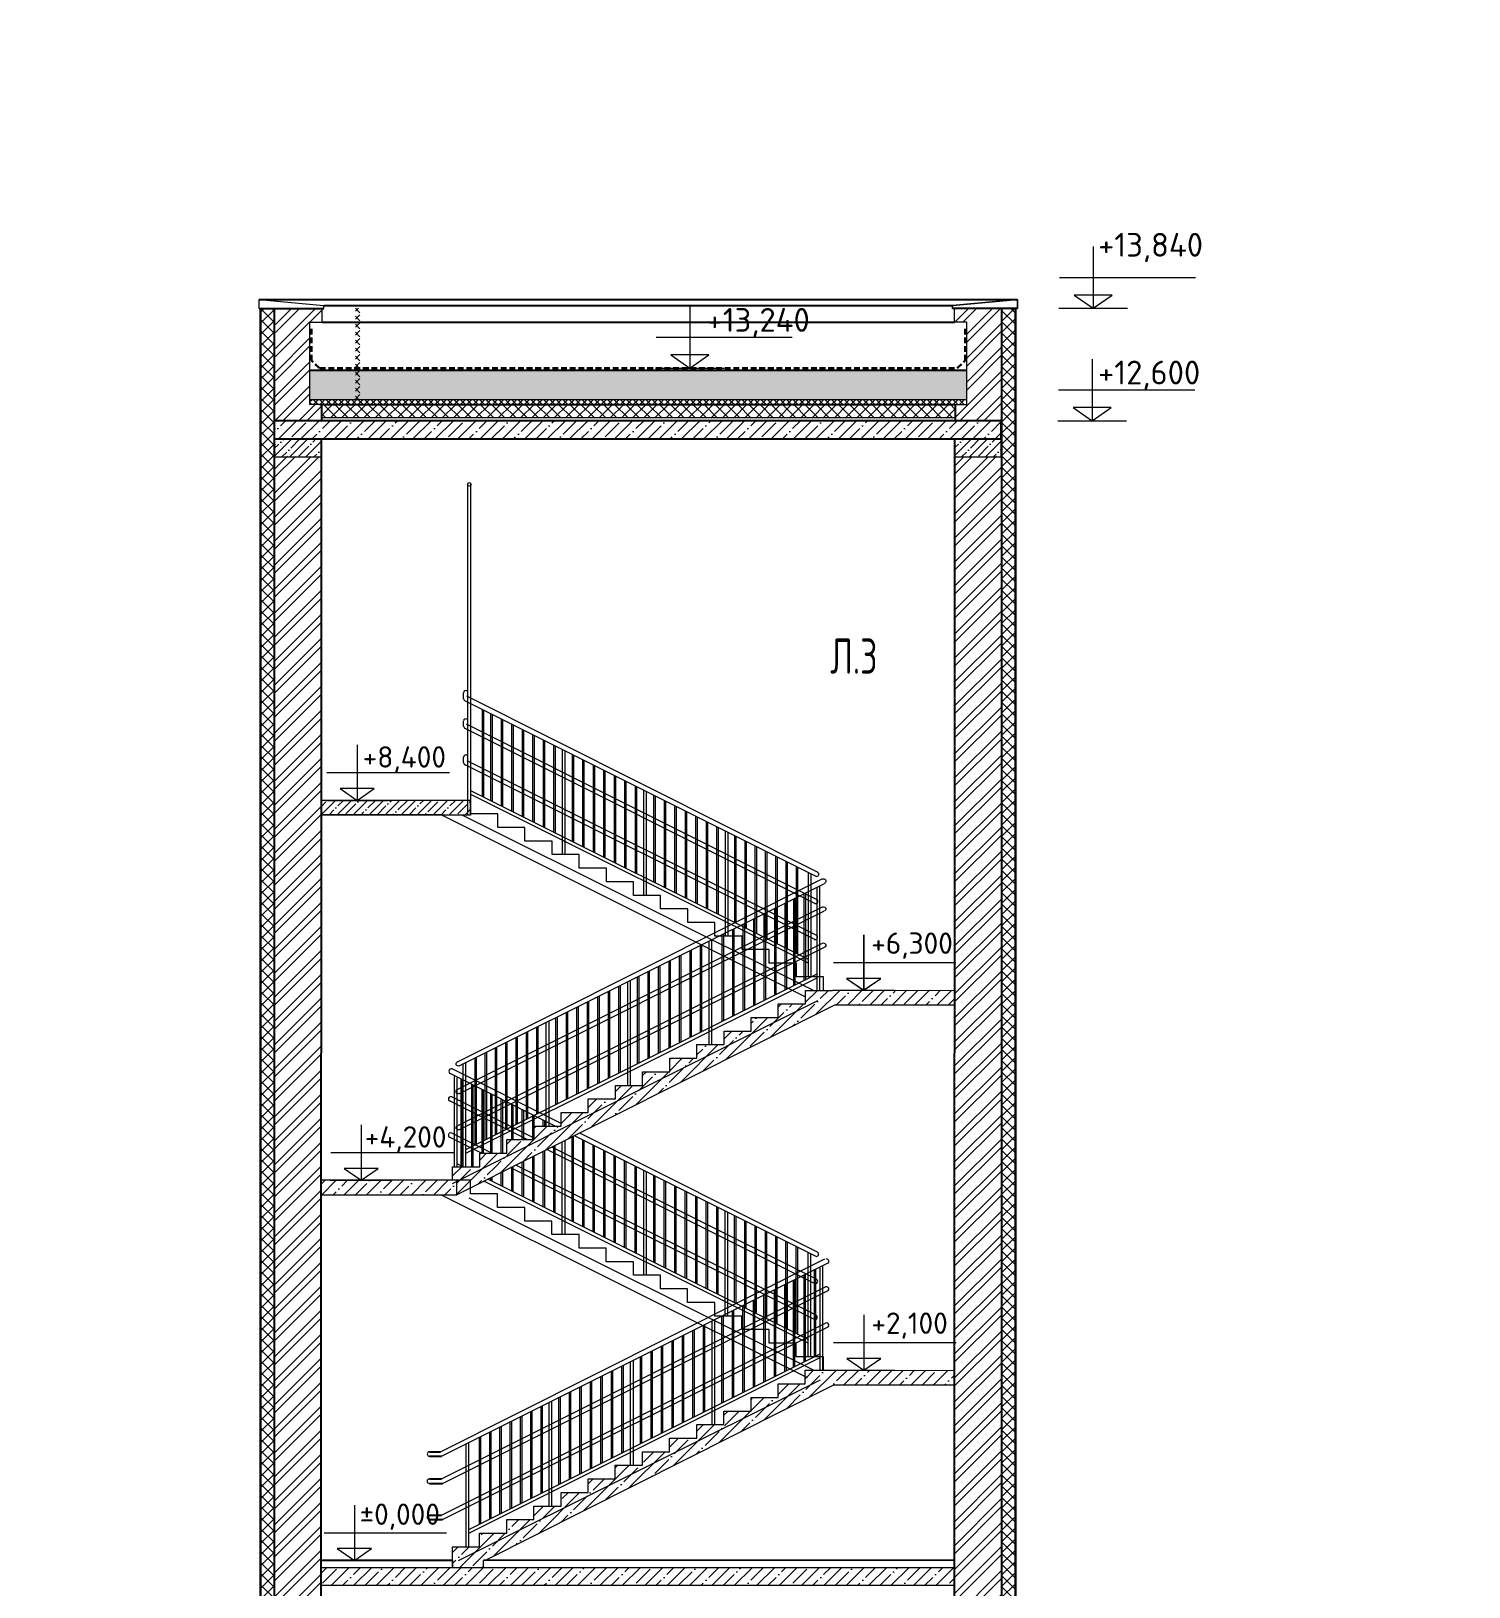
# Model space of a CAD drawing. Header units: millimetres. Extents: x -136099598 to 11807193, y 0 to 779331.
# Drawn here: x 637081 to 652973, y 288260 to 305456 of the extents above; entities that cross this region are included whole.
import ezdxf
from ezdxf import colors
from ezdxf.entities.mleader import LeaderData, LeaderLine
from ezdxf.math import Vec2, Vec3

# ---------------------------------------------------------------- set-up
doc = ezdxf.new("R2010")
doc.units = ezdxf.units.MM
doc.header["$MEASUREMENT"] = 0
doc.linetypes.add('DASHED', pattern=[19.05, 12.7, -6.35])
doc.layers.get('0').update_dxf_attribs({"color": 250, "lineweight": 9})
for name, color, linetype, lineweight in [('24_Фасад_разрез_тонкая', 7, 'Continuous', 9), ('АР_Отметки', 250, 'Continuous', 15), ('СТЕНЫ кирпич ЛИДЕР', 250, 'Continuous', 15), ('Фасад_тонкие', 7, 'Continuous', 5), ('Штриховка', 7, 'Continuous', 5), ('Штриховка в сечении', 7, 'Continuous', 18)]:
    doc.layers.add(name, color=color, linetype=linetype, lineweight=lineweight)
doc.layers.add('PDF _0', color=7, linetype='Continuous')
doc.styles.add('ISOCPEUR', font='isocpeur.ttf', dxfattribs={"width": 0.7})
doc.styles.add('PDF ISOCPEUR', font='isocpeur.ttf')
pattern_1 = [(45, (-58214.9, 5075.9), (-61.871843, 61.871843), []), (135, (-58214.9, 5075.9), (-61.871843, -61.871843), [])]

# ---------------------------------------------------------------- blocks, each defined once
blk = doc.blocks.new('A$Cd8d14d9d')
at = {"ltscale": 150}
for p, q in [((0, 682), (0, 0)), ((-372, 341), (1132, 341)), ((-380, 0), (380, 0))]:
    blk.add_line(p, q, dxfattribs=at)
blk.add_lwpolyline([(0, 0), (210, 147), (-210, 147), (0, 0)], dxfattribs=at)
blk = doc.blocks.new('_DotSmall')
at = {"color": 0, "linetype": 'ByBlock', "const_width": 0.5}
blk.add_lwpolyline([(-0.0625, 0, 1), (0.0625, 0, 1)], format="xyb", close=True, dxfattribs=at)
blk = doc.blocks.new('A$C2043f6cd')
at = {"ltscale": 150}
for p, q in [((40, 1365), (40, 1516)), ((175, 1365), (40, 1365)), ((175, 456), (175, 1365)), ((46, 456), (175, 456))]:
    blk.add_line(p, q, dxfattribs=at)
at = {"layer": 'СТЕНЫ кирпич ЛИДЕР', "lineweight": 25, "ltscale": 100}
for p, q in [((736, 1516), (20, 1516)), ((46, 456), (46, 276))]:
    blk.add_line(p, q, dxfattribs=at)
at = {"layer": 'Фасад_тонкие'}
for p, q in [((736, 1616), (20, 1551)), ((20, 1516), (20, 1551)), ((736, 1516), (736, 1616))]:
    blk.add_line(p, q, dxfattribs=at)
blk = doc.blocks.new('A$C7a8fc9b5')
at = {"ltscale": 150}
for p, q in [((-284, 1050), (3966, 3181)), ((-272, 1000), (3987, 3129)), ((3941, 1950), (3941, 3098)), ((3618, 1985), (3618, 2945)), ((3634, 1993), (3634, 2953)), ((3734, 2043), (3734, 3003)), ((3750, 2051), (3750, 3011)), ((3850, 2101), (3850, 3064)), ((3866, 2109), (3866, 3071)), ((3911, 1950), (3911, 3084)), ((-274, 750), (3970, 2872)), ((-262, 700), (3987, 2824)), ((3291, 1822), (3291, 2785)), ((3307, 1830), (3307, 2793)), ((3407, 1880), (3407, 2842)), ((3423, 1888), (3423, 2849)), ((3523, 1938), (3523, 2900)), ((3539, 1946), (3539, 2908)), ((2943, 1647), (2943, 2606)), ((2959, 1655), (2959, 2614)), ((3059, 1705), (3059, 2667)), ((3075, 1713), (3075, 2675)), ((3175, 1763), (3175, 2724)), ((3191, 1771), (3191, 2732)), ((-274, 350), (3971, 2472)), ((-262, 300), (3994, 2426)), ((2623, 1488), (2623, 2450)), ((2639, 1496), (2639, 2458)), ((2718, 1350), (2718, 2495)), ((2748, 1350), (2748, 2510)), ((2827, 1589), (2827, 2549)), ((2843, 1597), (2843, 2557)), ((2275, 1313), (2275, 2274)), ((2291, 1321), (2291, 2282)), ((2391, 1372), (2391, 2335)), ((2407, 1380), (2407, 2343)), ((2507, 1430), (2507, 2392)), ((2523, 1438), (2523, 2399)), ((30, 190), (3911, 2131)), ((30, 150), (3911, 2090)), ((1927, 1139), (1927, 2099)), ((1943, 1147), (1943, 2107)), ((2043, 1197), (2043, 2156)), ((2059, 1205), (2059, 2164)), ((2159, 1255), (2159, 2217)), ((2175, 1263), (2175, 2225)), ((1605, 978), (1605, 1936)), ((1621, 986), (1621, 1944)), ((1721, 1036), (1721, 1997)), ((1737, 1044), (1737, 2005)), ((1818, 900), (1818, 2045)), ((1848, 900), (1848, 2060)), ((1257, 804), (1257, 1764)), ((1273, 812), (1273, 1772)), ((1373, 862), (1373, 1823)), ((1389, 870), (1389, 1831)), ((1489, 920), (1489, 1880)), ((1505, 928), (1505, 1887)), ((828, 589), (828, 1550)), ((844, 597), (844, 1558)), ((918, 450), (918, 1595)), ((948, 450), (948, 1610)), ((1025, 688), (1025, 1648)), ((1041, 696), (1041, 1656)), ((1141, 746), (1141, 1708)), ((1157, 754), (1157, 1715)), ((487, 419), (487, 1380)), ((503, 427), (503, 1388)), ((601, 476), (601, 1436)), ((617, 484), (617, 1444)), ((715, 532), (715, 1493)), ((731, 540), (731, 1501)), ((146, 248), (146, 1209)), ((162, 256), (162, 1217)), ((260, 305), (260, 1266)), ((276, 313), (276, 1274)), ((373, 362), (373, 1323)), ((389, 370), (389, 1331)), ((0, 0), (0, 1140)), ((30, 0), (30, 1155))]:
    blk.add_line(p, q, dxfattribs=at)
for centre, radius, start, end in [((3981, 3155), 26.6, 282.7364, 93.0264), ((3983, 2849), 25.6, 280.7204, 119.321), ((3983, 2449), 25.6, 280.7204, 119.321), ((-406, 1025, -1), 25, 90.3902, 269.027), ((-407, 725, -1), 25, 90.3902, 269.027), ((-407, 325, -1), 25, 90.3902, 269.027)]:
    blk.add_arc(centre, radius, start, end, dxfattribs=at)
at = {"layer": 'СТЕНЫ кирпич ЛИДЕР', "lineweight": 25, "ltscale": 100}
for p, q in [((-407, 1050, -1), (-284, 1050, -1)), ((-407, 1000, -1), (-272, 1000, -1)), ((-407, 750, -1), (-274, 750, -1)), ((-407, 700, -1), (-262, 700, -1)), ((-407, 350, -1), (-274, 350, -1)), ((-407, 300, -1), (-262, 300, -1))]:
    blk.add_line(p, q, dxfattribs=at)
blk = doc.blocks.new('A$Cc85f6463')
at = {"ltscale": 150}
for p, q in [((3504, -792), (-528, 1223)), ((3529, -749), (-508, 1275)), ((-482, 44), (-482, 1200)), ((-452, 44), (-452, 1185)), ((-327, 163), (-327, 1122)), ((-311, 155), (-311, 1115)), ((-211, 105), (-211, 1065)), ((-195, 97), (-195, 1057)), ((3508, -1099), (-528, 918)), ((3519, -1049), (-511, 966)), ((-116, 57), (-116, 1020)), ((-100, 49), (-100, 1012)), ((0, 0), (0, 961)), ((16, -8), (16, 953)), ((116, -58), (116, 904)), ((132, -66), (132, 897)), ((232, -118), (232, 844)), ((248, -126), (248, 836)), ((348, -176), (348, 787)), ((364, -184), (364, 779)), ((464, -234), (464, 726)), ((480, -242), (480, 718)), ((3508, -1499), (-535, 520)), ((3519, -1449), (-512, 566)), ((580, -292), (580, 668)), ((596, -300), (596, 661)), ((711, -556), (711, 604)), ((741, -556), (741, 589)), ((820, -411), (820, 552)), ((836, -419), (836, 544)), ((936, -468), (936, 493)), ((952, -476), (952, 485)), ((1052, -526), (1052, 437)), ((1068, -534), (1068, 429)), ((1168, -585), (1168, 376)), ((1184, -593), (1184, 368)), ((3429, -1716), (-452, 225)), ((3429, -1757), (-452, 184)), ((1284, -643), (1284, 319)), ((1300, -651), (1300, 311)), ((1400, -701), (1400, 258)), ((1416, -709), (1416, 250)), ((1516, -759), (1516, 200)), ((1532, -767), (1532, 193)), ((1611, -1006), (1611, 154)), ((1641, -1006), (1641, 139)), ((1722, -863), (1722, 99)), ((1738, -871), (1738, 91)), ((1838, -921), (1838, 38)), ((1854, -929), (1854, 30)), ((1954, -979), (1954, -19)), ((1970, -987), (1970, -27)), ((2070, -1037), (2070, -75)), ((2086, -1045), (2086, -83)), ((2186, -1095), (2186, -134)), ((2202, -1103), (2202, -142)), ((2302, -1153), (2302, -191)), ((2318, -1161), (2318, -199)), ((2418, -1211), (2418, -250)), ((2434, -1219), (2434, -258)), ((2511, -1456), (2511, -296)), ((2541, -1456), (2541, -311)), ((2631, -1317), (2631, -356)), ((2647, -1325), (2647, -364)), ((2745, -1374), (2745, -413)), ((2761, -1382), (2761, -421)), ((2858, -1431), (2858, -470)), ((2874, -1439), (2874, -478)), ((2972, -1487), (2972, -527)), ((2988, -1495), (2988, -535)), ((3086, -1544), (3086, -583)), ((3102, -1552), (3102, -591)), ((3200, -1601), (3200, -640)), ((3216, -1609), (3216, -648)), ((3313, -1658), (3313, -697)), ((3329, -1666), (3329, -705)), ((3429, -1906), (3429, -751)), ((3459, -1906), (3459, -766))]:
    blk.add_line(p, q, dxfattribs=at)
for centre, radius, start, end in [((-521, 1250), 28.2, 63.2472, 254.308), ((-523, 943), 25.6, 60.679, 259.2796), ((-523, 543), 25.6, 60.679, 259.2796), ((3513, -769), 25, 247.2107, 65.3326), ((3513, -1074), 25.4, 247.8843, 75.9826), ((3513, -1474), 25, 247.2107, 65.3326)]:
    blk.add_arc(centre, radius, start, end, dxfattribs=at)
blk = doc.blocks.new('A$C5b161f08')
at = {"ltscale": 150}
for p, q in [((-3764, 1788), (-3764, 5453)), ((-3731, 1787), (-3731, 5451)), ((-3812, 3074), (-3812, 3139)), ((101, 1156), (-3776, 3101)), ((79, 1111), (-3797, 3049)), ((-3604, 1993), (-3604, 2953)), ((-3588, 1985), (-3588, 2945)), ((-3812, 2768), (-3812, 2827)), ((91, 856), (-3778, 2791)), ((-3509, 1946), (-3509, 2908)), ((-3493, 1938), (-3493, 2900)), ((-3393, 1888), (-3393, 2849)), ((-3377, 1880), (-3377, 2842)), ((-3277, 1830), (-3277, 2793)), ((-3261, 1822), (-3261, 2785)), ((69, 811), (-3795, 2743)), ((-3161, 1771), (-3161, 2732)), ((-3145, 1763), (-3145, 2724)), ((-3045, 1713), (-3045, 2675)), ((-3029, 1705), (-3029, 2667)), ((-2929, 1655), (-2929, 2614)), ((-2913, 1647), (-2913, 2606)), ((-3812, 2368), (-3812, 2427)), ((-2813, 1597), (-2813, 2557)), ((-2797, 1589), (-2797, 2549)), ((-2718, 1350), (-2718, 2510)), ((-2688, 1350), (-2688, 2495)), ((-2609, 1496), (-2609, 2458)), ((-2593, 1488), (-2593, 2450)), ((69, 411), (-3795, 2342)), ((86, 459), (-3772, 2388)), ((-2493, 1438), (-2493, 2399)), ((-2477, 1430), (-2477, 2392)), ((-2377, 1380), (-2377, 2343)), ((-2361, 1372), (-2361, 2335)), ((-2261, 1321), (-2261, 2282)), ((-2245, 1313), (-2245, 2274)), ((-2145, 1263), (-2145, 2225)), ((-2129, 1255), (-2129, 2217)), ((-2029, 1205), (-2029, 2164)), ((-2013, 1197), (-2013, 2156)), ((-1913, 1147), (-1913, 2107)), ((-1897, 1139), (-1897, 2099)), ((0, 190), (-3731, 2056)), ((0, 150), (-3731, 2015)), ((-1818, 900), (-1818, 2060)), ((-1788, 900), (-1788, 2045)), ((-1707, 1044), (-1707, 2005)), ((-1691, 1036), (-1691, 1997)), ((-1591, 986), (-1591, 1944)), ((-1575, 978), (-1575, 1936)), ((-1475, 928), (-1475, 1887)), ((-1459, 920), (-1459, 1880)), ((-1359, 870), (-1359, 1831)), ((-1343, 862), (-1343, 1823)), ((-1243, 812), (-1243, 1772)), ((-1227, 804), (-1227, 1764)), ((-1127, 754), (-1127, 1715)), ((-1111, 746), (-1111, 1708)), ((-1011, 696), (-1011, 1656)), ((-995, 688), (-995, 1648)), ((-918, 450), (-918, 1610)), ((-888, 450), (-888, 1595)), ((-814, 597), (-814, 1558)), ((-798, 589), (-798, 1550)), ((-701, 540), (-701, 1501)), ((-685, 532), (-685, 1493)), ((-587, 484), (-587, 1444)), ((-571, 476), (-571, 1436)), ((-473, 427), (-473, 1388)), ((-457, 419), (-457, 1380)), ((-359, 370), (-359, 1331)), ((-343, 362), (-343, 1323)), ((-246, 313), (-246, 1274)), ((-230, 305), (-230, 1266)), ((-132, 256), (-132, 1217)), ((-116, 248), (-116, 1209)), ((0, 0), (0, 1155)), ((30, 0), (30, 1140))]:
    blk.add_line(p, q, dxfattribs=at)
blk.add_circle((-3748, 5442), 20.3, dxfattribs=at)
for centre, radius, start, end in [((-3788, 3140), 24, 354.7415, 180.0819), ((-3779, 3077), 33.3, 184.141, 235.8327), ((-3788, 2828), 24, 354.7415, 180.0819), ((-3781, 2770), 30.3, 180.2378, 243.6872), ((-3788, 2428), 24, 354.7415, 180.0819), ((-3781, 2370), 31.2, 183.6866, 255.6477), ((90, 1134), 25, 244.3227, 62.9595), ((80, 834), 25, 244.3227, 62.9595), ((75, 436), 25, 244.3227, 62.9595)]:
    blk.add_arc(centre, radius, start, end, dxfattribs=at)
blk = doc.blocks.new('A$Cbb1a00a2')
at = {"ltscale": 150}
for p, q in [((-2798, 2550), (-3957, 3129)), ((-2731, 2577), (-3936, 3181)), ((-3911, 2100), (-3911, 3098)), ((-3881, 2100), (-3881, 3084)), ((-3836, 2109), (-3836, 3071)), ((-3820, 2101), (-3820, 3064)), ((-3720, 2100), (-3720, 3011)), ((-3704, 2100), (-3704, 3003)), ((-3604, 2250), (-3604, 2953)), ((-3588, 2250), (-3588, 2945)), ((-3108, 2400), (-3957, 2824)), ((-3029, 2416), (-3940, 2872)), ((-3509, 2250), (-3509, 2908)), ((-3493, 2250), (-3493, 2900)), ((-3393, 2250), (-3393, 2849)), ((-3377, 2250), (-3377, 2842)), ((-3277, 2400), (-3277, 2793)), ((-3261, 2400), (-3261, 2785)), ((-3161, 2400), (-3161, 2732)), ((-3145, 2400), (-3145, 2724)), ((-3045, 2400), (-3045, 2675)), ((-3029, 2550), (-3029, 2667)), ((-2929, 2550), (-2929, 2614)), ((-2913, 2550), (-2913, 2606)), ((-3611, 2250), (-3964, 2426)), ((-3496, 2250), (-3941, 2472)), ((-2813, 2550), (-2813, 2557)), ((-2718, 2510), (-2718, 2510)), ((-2609, 1496), (-2609, 2431)), ((-2593, 1488), (-2593, 2439)), ((79, 1111), (-2585, 2443)), ((101, 1156), (-2525, 2473)), ((-2929, 1655), (-2929, 2270)), ((-2913, 1647), (-2913, 2278)), ((69, 811), (-2889, 2290)), ((91, 856), (-2833, 2318)), ((-2813, 1597), (-2813, 2328)), ((-2797, 1589), (-2797, 2336)), ((-2718, 1350), (-2718, 2376)), ((-2688, 1350), (-2688, 2391)), ((-2493, 1438), (-2493, 2399)), ((-2477, 1430), (-2477, 2392)), ((-2377, 1380), (-2377, 2343)), ((-2361, 1372), (-2361, 2335)), ((-2261, 1321), (-2261, 2282)), ((-2245, 1313), (-2245, 2274)), ((-3819, 2100), (-3881, 2131)), ((69, 411), (-3289, 2089)), ((-3277, 1830), (-3277, 2095)), ((-3261, 1822), (-3261, 2103)), ((86, 459), (-3232, 2118)), ((-3161, 1771), (-3161, 2154)), ((-3145, 1763), (-3145, 2162)), ((-3045, 1713), (-3045, 2212)), ((-3029, 1705), (-3029, 2220)), ((-2145, 1263), (-2145, 2225)), ((-2129, 1255), (-2129, 2217)), ((-2029, 1205), (-2029, 2164)), ((-2013, 1197), (-2013, 2156)), ((-1913, 1147), (-1913, 2107)), ((-1897, 1139), (-1897, 2099)), ((0, 150), (-3584, 1941)), ((0, 190), (-3543, 1962)), ((-3509, 1946), (-3509, 1979)), ((-3493, 1938), (-3493, 1987)), ((-3393, 1888), (-3393, 2037)), ((-3377, 1880), (-3377, 2045)), ((-1818, 900), (-1818, 2060)), ((-1788, 900), (-1788, 2045)), ((-1707, 1044), (-1707, 2005)), ((-1691, 1036), (-1691, 1997)), ((-1591, 986), (-1591, 1944)), ((-1575, 978), (-1575, 1936)), ((-1475, 928), (-1475, 1887)), ((-1459, 920), (-1459, 1880)), ((-1359, 870), (-1359, 1831)), ((-1343, 862), (-1343, 1823)), ((-1243, 812), (-1243, 1772)), ((-1227, 804), (-1227, 1764)), ((-1127, 754), (-1127, 1715)), ((-1111, 746), (-1111, 1708)), ((-1011, 696), (-1011, 1656)), ((-995, 688), (-995, 1648)), ((-918, 450), (-918, 1610)), ((-888, 450), (-888, 1595)), ((-814, 597), (-814, 1558)), ((-798, 589), (-798, 1550)), ((-701, 540), (-701, 1501)), ((-685, 532), (-685, 1493)), ((-587, 484), (-587, 1444)), ((-571, 476), (-571, 1436)), ((-473, 427), (-473, 1388)), ((-457, 419), (-457, 1380)), ((-359, 370), (-359, 1331)), ((-343, 362), (-343, 1323)), ((-246, 313), (-246, 1274)), ((-230, 305), (-230, 1266)), ((-132, 256), (-132, 1217)), ((-116, 248), (-116, 1209)), ((0, 0), (0, 1155)), ((30, 0), (30, 1140))]:
    blk.add_line(p, q, dxfattribs=at)
for centre, radius, start, end in [((-3943, 3154), 28.3, 74.3984, 240.3514), ((-3953, 2849), 25.6, 60.679, 259.2796), ((-3953, 2449), 25.6, 60.679, 259.2796), ((90, 1134), 25, 244.3227, 62.9595), ((80, 834), 25, 244.3227, 62.9595), ((75, 436), 25, 244.3227, 62.9595)]:
    blk.add_arc(centre, radius, start, end, dxfattribs=at)

msp = doc.modelspace()

# ---------------------------------------------------------------- hatches: boundary and pattern name
at = {"ltscale": 40, "true_color": 0x383e42}
h = msp.add_hatch(dxfattribs=at)
h.set_pattern_fill('ANSI32', color=250, scale=500, angle=360)
h.set_pattern_definition([(45, (-10986.24, -12323.77), (-132.58252, 132.58252), []), (45, (-10897.85, -12323.77), (-132.58252, 132.58252), [])])
h.paths.add_polyline_path([(640296.466, 302244.143), (640161.353, 302244.138), (640161.314, 301332.963), (640290.569, 301332.968), (640290.57, 301155.173), (639780.579, 301155.173), (639780.579, 300756.472), (640290.608, 300754.262), (640290.524, 292695.182), (640290.567, 292695.181), (640290.567, 292495.181), (640290.608, 292495.182), (640290.604, 288475.173), (640290.604, 288475.174), (640290.604, 288475.15), (640290.606, 288475.15), (640290.606, 288475.15), (640282.688, 287366.241), (639772.737, 287367.039), (639780.524, 302395.172), (640296.467, 302395.174)])
h = msp.add_hatch(dxfattribs=at)
h.set_pattern_fill('ANSI32', color=250, scale=500, angle=360)
h.set_pattern_definition([(45, (141933.73, 0.45), (-132.58252, 132.58252), []), (45, (142022.12, 0.45), (-132.58252, 132.58252), [])])
h.paths.add_polyline_path([(647286.582, 302244.008), (647421.695, 302244.003), (647421.734, 301332.828), (647292.479, 301332.833), (647292.478, 301155.038), (647802.469, 301155.038), (647802.469, 300756.337), (647292.439, 300754.127), (647292.523, 292695.047), (647292.481, 292695.047), (647292.481, 292495.047), (647287.338, 292495.049), (647287.342, 288475.041), (647292.444, 288475.039), (647292.443, 288475.015), (647292.442, 288475.015), (647292.442, 288475.015), (647290.784, 287366.241), (647800.735, 287367.039), (647802.524, 302395.037), (647286.58, 302395.039)])
at = {"ltscale": 100, "transparency": 33554687}
h = msp.add_hatch(dxfattribs=at)
h.set_pattern_fill('ANSI35', color=0, scale=700)
h.set_pattern_definition([(45, (142603.75, -5.61), (-123.743687, 123.743687), []), (45, (142727.5, -5.61), (-123.743687, 123.743687), [218.75, -43.75, 0, -43.75])])
h.paths.add_polyline_path([(647802.428, 301148.967), (639765.609, 301148.968), (639765.609, 300949.031), (647802.428, 300949.03)])
h = msp.add_hatch(dxfattribs=at)
h.set_pattern_fill('ANSI35', color=0, scale=500)
h.set_pattern_definition([(45, (27175.86, -4.87), (-88.388348, 88.388348), []), (45, (27264.25, -4.87), (-88.388348, 88.388348), [156.25, -31.25, 0, -31.25])])
h.paths.add_polyline_path([(640290.608, 300949.031), (640290.608, 300749.262), (639767.651, 300749.262), (639767.651, 300949.031)])
h = msp.add_hatch(dxfattribs=at)
h.set_pattern_fill('ANSI35', color=0, scale=500)
h.set_pattern_definition([(45, (34687.68, -5), (-88.388348, 88.388348), []), (45, (34776.07, -5), (-88.388348, 88.388348), [156.25, -31.25, 0, -31.25])])
h.paths.add_polyline_path([(647802.428, 300948.896), (647802.428, 300749.127), (647292.439, 300749.127), (647292.439, 300948.896)])
h = msp.add_hatch(dxfattribs=at)
h.set_pattern_fill('ANSI35', color=0, scale=500)
h.set_pattern_definition([(45, (27697.92, -3959.8), (-88.388348, 88.388348), []), (45, (27786.3, -3959.8), (-88.388348, 88.388348), [156.25, -31.25, 0, -31.25])])
h.paths.add_polyline_path([(641939.11, 296953.306), (641939.11, 296794.328), (640289.703, 296794.328), (640289.703, 296953.306)])
h = msp.add_hatch(dxfattribs=at)
h.set_pattern_fill('ANSI35', color=0, scale=700)
h.set_pattern_definition([(45, (-747272.3, -284204.15), (-123.743687, 123.743687), []), (45, (-747148.56, -284204.15), (-123.743687, 123.743687), [218.75, -43.75, 0, -43.75])])
h.paths.add_polyline_path([(642039.634, 292903.257), (642404.716, 292903.23), (641785.22, 292593.446), (640287.6, 292593.44), (640287.556, 292753.666), (641739.613, 292753.925), (641739.613, 292903.274)])
h.paths.add_polyline_path([(645967.581, 294694.029), (647289.39, 294693.265), (647289.468, 294853.882), (645639.567, 294853.307), (645639.544, 294703.339), (645339.544, 294703.339), (645339.544, 294553.339), (645039.544, 294553.339), (645039.544, 294403.339), (644739.544, 294403.339), (644739.544, 294253.339), (644439.544, 294253.339), (644439.59, 294103.274), (644139.59, 294103.274), (644139.59, 293953.274), (643839.59, 293953.274), (643839.59, 293803.274), (643539.59, 293803.274), (643539.59, 293653.274), (643239.59, 293653.274), (643239.59, 293503.274), (642939.59, 293503.274), (642939.59, 293353.274), (642639.59, 293353.274), (642639.59, 293203.274), (642339.59, 293203.274), (642339.59, 293053.274), (642039.59, 293053.274), (642039.613, 292903.27), (642404.716, 292903.23)])
h = msp.add_hatch(dxfattribs=at)
h.set_pattern_fill('ANSI35', color=0, scale=700)
h.set_pattern_definition([(45, (-746967.95, -288553.98), (-123.743687, 123.743687), []), (45, (-746844.2, -288553.98), (-123.743687, 123.743687), [218.75, -43.75, 0, -43.75])])
h.paths.add_polyline_path([(641737.981, 288543.442), (642083.288, 288543.442), (642083.288, 288473.927), (641737.981, 288473.927)])
h.paths.add_polyline_path([(645955.697, 290493.447), (647285.712, 290493.448), (647285.711, 290651.223), (645637.942, 290653.447), (645637.942, 290503.447), (645337.942, 290503.447), (645337.942, 290353.447), (645037.942, 290353.447), (645037.942, 290203.447), (644737.942, 290203.447), (644737.942, 290053.447), (644437.942, 290053.447), (644437.942, 289903.447), (644137.942, 289903.447), (644137.942, 289753.447), (643837.942, 289753.447), (643837.942, 289603.447), (643537.942, 289603.447), (643537.942, 289453.447), (643237.942, 289453.447), (643237.942, 289303.447), (642937.942, 289303.447), (642937.942, 289153.447), (642637.942, 289153.447), (642637.942, 289003.447), (642337.942, 289003.447), (642337.942, 288853.447), (642037.942, 288853.447), (642037.942, 288703.447), (641737.942, 288703.447), (641737.942, 288543.442), (642083.288, 288543.442)])
h = msp.add_hatch(dxfattribs=at)
h.set_pattern_fill('ANSI35', color=0, scale=700)
h.set_pattern_definition([(45, (-45021.03, 319.78), (-123.743687, 123.743687), []), (45, (-44897.29, 319.78), (-123.743687, 123.743687), [218.75, -43.75, 0, -43.75])])
h.paths.add_polyline_path([(640287.847, 288473.927), (640287.886, 288273.927), (647286.373, 288273.931), (647286.335, 288473.931)])
at = {"layer": 'Штриховка', "transparency": 33554636}
h = msp.add_hatch(dxfattribs=at)
h.set_pattern_fill('ANSI37', color=256, scale=700)
h.set_pattern_definition(pattern_1)
h.paths.add_polyline_path([(639767.376, 302393.933), (639767.648, 287366.645), (639617.643, 287366.635), (639617.467, 302393.933)])
h = msp.add_hatch(dxfattribs=at)
h.set_pattern_fill('ANSI37', color=256, scale=500)
h.set_pattern_definition([(45, (91258.925, 0), (-44.194174, 44.194174), []), (135, (91258.925, 0), (-44.194174, -44.194174), [])])
h.paths.add_polyline_path([(640714.423, 302393.943), (640714.422, 301386.038), (640664.425, 301386.038), (640664.423, 302393.942)])
h = msp.add_hatch(dxfattribs=at)
h.set_pattern_fill('ANSI37', color=256, scale=700)
h.set_pattern_definition(pattern_1)
h.paths.add_polyline_path([(647806.096, 302393.933), (647805.824, 287366.645), (647955.829, 287366.635), (647956.005, 302393.933)])
h = msp.add_hatch(dxfattribs=at)
h.set_pattern_fill('ANSI37', color=256, scale=400)
h.set_pattern_definition([(45, (448354.145, 22.123), (-35.355339, 35.355339), []), (135, (448354.145, 22.123), (-35.355339, -35.355339), [])])
h.paths.add_polyline_path([(647421.692, 301381.636), (647421.692, 301329.68), (640163.007, 301328.944), (640163.009, 301380.985)])
h = msp.add_hatch(dxfattribs=at)
h.set_pattern_fill('ANSI37', color=256, scale=700)
h.set_pattern_definition([(45, (142603.815, 24.43), (-61.871843, 61.871843), []), (135, (142603.815, 24.43), (-61.871843, -61.871843), [])])
h.paths.add_polyline_path([(647292.438, 301329.3), (640292.264, 301328.933), (640292.261, 301179.946), (640312.948, 301179.946), (647292.436, 301179.343)])
at = {"layer": 'Штриховка в сечении', "ltscale": 2, "transparency": 33554636}
h = msp.add_hatch(dxfattribs=at)
h.set_pattern_fill('GRAVEL', color=256, scale=400)
h.set_pattern_definition([(228.0127875, (142891.75, 394.39), (-3200, -3600), [53.8144, -5327.63522]), (184.9697407, (142855.75, 354.39), (4800, 400), [92.3472, -9142.3699]), (132.510447, (142763.75, 346.39), (4000, -4400), [65.1152, -6446.41304]), (267.273689, (142607.75, 246.39), (400, 8000), [84.0952, -8325.42322]), (292.833654, (142603.75, 162.39), (-2000, 4800), [82.462, -8163.74925]), (357.273689, (142635.75, 86.39), (-8000, 400), [84.0952, -8325.42322]), (37.6942405, (142719.75, 82.39), (-5200, -4000), [111.2116, -11009.93942]), (72.2553284, (142807.75, 150.39), (2800, 8800), [104.9952, -10394.5286]), (121.4295656, (142839.75, 250.39), (-3200, 5200), [84.38, -8353.62924]), (175.236358, (142795.75, 322.39), (4400, -400), [96.3328, -4720.30503]), (222.3974378, (142699.751, 330.39), (-4800, -4400), [124.5792, -12333.35]), (138.814075, (143003.75, 242.39), (-2800, 2400), [42.5204, -4209.53793]), (171.4692344, (142971.75, 270.39), (5200, -800), [80.8948, -8008.60457]), (225, (142891.75, 282.4), (-4e-14, -400), [56.5684, -509.11702]), (203.198591, (142863.75, 330.39), (2000, 800), [30.4632, -3015.84604]), (291.80141, (142835.75, 318.39), (-400, 1200), [43.0812, -2110.98472]), (30.963757, (142851.75, 278.39), (1200, 800), [69.9716, -2262.40916]), (161.56505, (142911.75, 314.39), (800, -400), [50.5964, -1214.31466]), (16.3895403, (142603.75, 318.39), (4000, 1200), [70.88, -7017.13806]), (70.346176, (142671.75, 338.39), (-1600, -4400), [59.4644, -5886.9631]), (293.198591, (142911.75, 394.39), (-800, 2000), [60.926, -2985.38324]), (343.6104597, (142935.75, 338.39), (-4000, 1200), [70.88, -7017.13806]), (339.443955, (142603.75, 70.39), (-2000, 800), [68.352, -3349.2495]), (294.7751406, (142667.75, 46.39), (-2000, 4400), [57.2712, -5669.85723]), (66.801409, (142915.75, -5.61), (800, 2000), [60.926, -2985.38324]), (17.3540246, (142939.75, 50.39), (-5200, -1600), [67.0524, -6638.16945]), (69.443955, (142719.75, -5.61), (-800, -2000), [34.176, -3383.4255]), (101.309932, (142891.75, -5.61), (-400, 1600), [20.396, -2019.2118]), (165.963757, (142887.75, 14.39), (1200, -400), [82.462, -1566.78025]), (186.009006, (142807.75, 34.39), (4000, 400), [76.42, -7565.56927]), (303.690068, (142851.75, 242.39), (-400, 800), [57.6888, -1384.5317]), (353.1572266, (142883.75, 194.39), (6800, -800), [100.7176, -9971.02505]), (60.945396, (142983.75, 182.39), (-1600, -2800), [41.1824, -4077.06966]), (90, (143003.75, 218.4), (-400, 400), [24, -376]), (120.256437, (142799.75, 46.39), (1600, -2800), [55.5696, -5501.408]), (48.0127875, (142771.75, 94.39), (3200, 3600), [107.6288, -5273.82082]), (0, (142843.75, 174.4), (400, 400), [104, -296]), (325.3048465, (142947.75, 174.39), (4000, -2800), [63.2456, -6261.30972]), (254.054604, (142999.75, 138.39), (-400, -1600), [58.2408, -2853.80316]), (207.6459754, (142983.75, 82.39), (-7600, -4000), [94.826, -9387.78967]), (175.4260787, (142899.75, 38.39), (-5200, 400), [100.3196, -9931.62936])])
h.paths.add_polyline_path([(647421.195, 301709.134), (640162.97, 301708.484), (640163.062, 301381.042), (647422.173, 301381.63)])

# ---------------------------------------------------------------- linework, layer by layer
at = {"ltscale": 150}
for p, q in [((639607.561, 302488.914, 0.283), (639607.561, 302488.375, 0.283)), ((639607.561, 302393.933, 0.281), (639607.561, 287366.64, -0.008)), ((647965.911, 302393.933), (647965.911, 287366.64)), ((641739.619, 292718.844, 0.564), (645776.912, 294740.022, 0.564)), ((641802.922, 288551.533, -0.011), (645806.186, 290548.355, -0.011))]:
    msp.add_line(p, q, dxfattribs=at)
at = {"color": 0, "ltscale": 100, "transparency": 33554687}
for p, q in [((641615.304, 296793.257, -0.236), (645639.544, 294781.977, 0.553)), ((641841.707, 296794.328, 0.333), (645734.017, 294853.306, 0.57)), ((645967.581, 294694.029, 0.576), (641785.22, 292593.446, 0.582)), ((641613.616, 292593.397, -0.236), (645657.422, 290572.338, 0.557)), ((641920.348, 292559.773, 0.324), (645732.328, 290653.446, 0.57)), ((645955.697, 290493.447, 0.36), (642099.673, 288551.693, -0.572))]:
    msp.add_line(p, q, dxfattribs=at)
at = {"ltscale": 150}
for points in [[(647286.828, 302388.933), (647266.441, 302388.933), (647266.945, 302424.125), (647982.592, 302488.914), (647982.592, 302388.933), (647286.828, 302388.933)], [(641737.973, 288550.948), (641737.974, 288543.445), (641737.974, 288473.929), (642080.328, 288473.926), (642080.324, 288551.677), (642080.186, 288551.951)]]:
    msp.add_lwpolyline(points, dxfattribs=at)
for points in [[(640290.608, 300949.031), (639767.651, 300949.031), (639767.651, 300749.262), (640290.608, 300749.262)], [(647802.428, 300948.896), (647292.439, 300948.896), (647292.439, 300749.127), (647802.428, 300749.127)], [(647286.354, 288273.931), (640287.866, 288273.927), (640287.866, 288473.927), (647286.354, 288473.931)]]:
    msp.add_lwpolyline(points, close=True, dxfattribs=at)
at = {"color": 0, "ltscale": 100, "transparency": 33554687}
for points, elevation in [([(641939.11, 296803.306), (641939.11, 296953.306), (640286.069, 296953.306)], 0.576), ([(641615.304, 296793.257), (640285.619, 296794.331)], 0.334), ([(642239.11, 296653.306), (642239.11, 296803.306), (641939.11, 296803.306)], 0.576), ([(642539.11, 296503.306), (642539.11, 296653.306), (642239.11, 296653.306)], 0.576), ([(642839.11, 296353.306), (642839.11, 296503.306), (642539.11, 296503.306)], 0.576), ([(643139.11, 296203.306), (643139.11, 296353.306), (642839.11, 296353.306)], 0.576), ([(643439.11, 296053.306), (643439.11, 296203.306), (643139.11, 296203.306)], 0.576), ([(643739.11, 295903.306), (643739.11, 296053.306), (643439.11, 296053.306)], 0.576), ([(644039.11, 295753.306), (644039.11, 295903.306), (643739.11, 295903.306)], 0.576), ([(644339.11, 295603.306), (644339.11, 295753.306), (644039.11, 295753.306)], 0.576), ([(644639.11, 295453.306), (644639.11, 295603.306), (644339.11, 295603.306)], 0.576), ([(644939.11, 295303.306), (644939.11, 295453.306), (644639.11, 295453.306)], 0.576), ([(645239.11, 295153.306), (645239.11, 295303.306), (644939.11, 295303.306)], 0.576), ([(645539.11, 295003.306), (645539.11, 295153.306), (645239.11, 295153.306)], 0.576), ([(645839.11, 294853.306), (645839.11, 295003.306), (645539.11, 295003.306)], 0.576), ([(645639.544, 294703.339), (645639.544, 294853.339), (645939.544, 294853.339)], 0.576), ([(645639.567, 294703.307), (645639.567, 294853.307), (647293.006, 294853.884)], 0.576), ([(645339.544, 294553.339), (645339.544, 294703.339), (645639.544, 294703.339)], 0.576), ([(645967.581, 294694.029), (647289.39, 294693.385)], 0.576), ([(644739.544, 294253.339), (644739.544, 294403.339), (645039.544, 294403.339)], 0.576), ([(645039.544, 294403.339), (645039.544, 294553.339), (645339.544, 294553.339)], 0.576), ([(644439.544, 294103.339), (644439.544, 294253.339), (644739.544, 294253.339)], 0.576), ([(644139.567, 293953.307), (644139.544, 294103.339), (644439.544, 294103.339)], 0.576), ([(643839.544, 293803.339), (643839.544, 293953.339), (644139.544, 293953.339)], 0.576), ([(643539.544, 293653.339), (643539.544, 293803.339), (643839.544, 293803.339)], 0.576), ([(643239.544, 293503.339), (643239.544, 293653.339), (643539.544, 293653.339)], 0.576), ([(642939.544, 293353.339), (642939.544, 293503.339), (643239.544, 293503.339)], 0.576), ([(642339.59, 293053.274), (642339.59, 293203.274), (642639.59, 293203.274)], 0.576), ([(642639.59, 293203.274), (642639.59, 293353.274), (642939.59, 293353.274)], 0.576), ([(642039.59, 292903.274), (642039.59, 293053.274), (642339.59, 293053.274)], 0.576), ([(641739.613, 292753.242), (641739.59, 292903.274), (642039.59, 292903.274)], 0.576), ([(641937.422, 292603.446), (641937.422, 292753.446), (640284.38, 292753.446)], 0.576), ([(642237.422, 292453.446), (642237.422, 292603.446), (641937.422, 292603.446)], 0.576), ([(642537.422, 292303.446), (642537.422, 292453.446), (642237.422, 292453.446)], 0.576), ([(642837.422, 292153.446), (642837.422, 292303.446), (642537.422, 292303.446)], 0.576), ([(643137.422, 292003.446), (643137.422, 292153.446), (642837.422, 292153.446)], 0.576), ([(643437.422, 291853.446), (643437.422, 292003.446), (643137.422, 292003.446)], 0.576), ([(643737.422, 291703.446), (643737.422, 291853.446), (643437.422, 291853.446)], 0.576), ([(644037.422, 291553.446), (644037.422, 291703.446), (643737.422, 291703.446)], 0.576), ([(644337.422, 291403.446), (644337.422, 291553.446), (644037.422, 291553.446)], 0.576), ([(644637.422, 291253.446), (644637.422, 291403.446), (644337.422, 291403.446)], 0.576), ([(644937.422, 291103.446), (644937.422, 291253.446), (644637.422, 291253.446)], 0.576), ([(645237.422, 290953.446), (645237.422, 291103.446), (644937.422, 291103.446)], 0.576), ([(645537.422, 290803.446), (645537.422, 290953.446), (645237.422, 290953.446)], 0.576), ([(645837.422, 290653.446), (645837.422, 290803.446), (645537.422, 290803.446)], 0.576)]:
    msp.add_lwpolyline(points, dxfattribs=dict(at, elevation=elevation))
at = {"ltscale": 150}
for points, elevation in [([(640289.703, 296794.328), (641939.11, 296794.328), (641939.11, 296953.306), (640289.703, 296953.306)], 0.334), ([(640287.578, 292593.553), (641785.22, 292593.446), (641785.22, 292753.446), (640287.578, 292753.553)], 0.582)]:
    msp.add_lwpolyline(points, close=True, dxfattribs=dict(at, elevation=elevation))
at = {"color": 0, "ltscale": 100, "transparency": 33554687}
for points in [[(645637.942, 290503.447), (645637.942, 290653.447), (647285.749, 290650.655)], [(645637.942, 290503.447), (645637.942, 290653.447), (645937.942, 290653.447)], [(645337.942, 290353.447), (645337.942, 290503.447), (645637.942, 290503.447)], [(645955.304, 290494.227), (647285.673, 290493.448)], [(645037.942, 290203.447), (645037.942, 290353.447), (645337.942, 290353.447)], [(644737.942, 290053.447), (644737.942, 290203.447), (645037.942, 290203.447)], [(644437.942, 289903.447), (644437.942, 290053.447), (644737.942, 290053.447)], [(644137.942, 289753.447), (644137.942, 289903.447), (644437.942, 289903.447)], [(643537.942, 289453.447), (643537.942, 289603.447), (643837.942, 289603.447)], [(643837.942, 289603.447), (643837.942, 289753.447), (644137.942, 289753.447)], [(643237.942, 289303.447), (643237.942, 289453.447), (643537.942, 289453.447)], [(642937.942, 289153.447), (642937.942, 289303.447), (643237.942, 289303.447)], [(642637.942, 289003.447), (642637.942, 289153.447), (642937.942, 289153.447)], [(642337.942, 288853.447), (642337.942, 289003.447), (642637.942, 289003.447)], [(642037.942, 288703.447), (642037.942, 288853.447), (642337.942, 288853.447)], [(641737.974, 288473.929), (641737.942, 288703.447), (642037.942, 288703.447)]]:
    msp.add_lwpolyline(points, dxfattribs=at)
at = {"layer": '24_Фасад_разрез_тонкая', "linetype": 'DASHED', "lineweight": 30, "ltscale": 5}
msp.add_line((640272.052, 301730.637), (647318.028, 301730.636), dxfattribs=at)
for points in [[(640266.671, 301730.636), (640178.526, 301815.757), (640178.542, 302191.822)], [(647318.028, 301730.636), (647406.174, 301815.757), (647406.158, 302191.822)]]:
    msp.add_lwpolyline(points, dxfattribs=at)
at = {"layer": '24_Фасад_разрез_тонкая', "lineweight": 9}
for points in [[(647421.691, 301380.978), (640163.009, 301380.985)], [(647292.439, 301180.056), (640292.261, 301180.203)]]:
    msp.add_lwpolyline(points, dxfattribs=at)
at = {"layer": 'СТЕНЫ кирпич ЛИДЕР', "lineweight": 25, "ltscale": 100}
for p, q in [((639602.107, 302488.914), (647982.592, 302488.914)), ((639617.64, 302488.914), (639617.64, 302487.463)), ((639617.639, 302393.933), (639617.559, 287366.64)), ((640318.258, 302424.079), (647266.945, 302424.125)), ((647955.911, 302393.933), (647955.911, 287366.64)), ((640298.16, 302237.683), (647286.54, 302237.898)), ((640163.023, 301708.491), (647421.677, 301708.49)), ((640272.284, 301328.977), (647292.435, 301328.964)), ((647284.683, 288554.504, -0.576), (642079.673, 288551.693, -0.572)), ((641739.637, 288550.948, 0.576), (640287.909, 288550.724))]:
    msp.add_line(p, q, dxfattribs=at)
for points in [[(639767.651, 302393.933), (639767.651, 291429.073)], [(647805.822, 302393.933), (647805.821, 291429.073)], [(639765.609, 300949.031), (647802.428, 300949.031), (647802.428, 301148.967), (639765.609, 301148.967)], [(639767.774, 291429.073), (639767.774, 287366.64), (640287.651, 287366.64), (640290.608, 300954.031)], [(647805.698, 291429.073), (647805.698, 287366.64), (647285.821, 287366.64), (647292.439, 300953.896)]]:
    msp.add_lwpolyline(points, dxfattribs=at)

# ---------------------------------------------------------------- block references
at = {"ltscale": 150}
for name, p in [('A$Cd8d14d9d', (648820.419, 302391.757)), ('A$C2043f6cd', (647246.732, 300872.865)), ('A$C5b161f08', (645672.448, 295003.306, 0.576)), ('A$Cbb1a00a2', (645670.251, 290803.446, 0.576)), ('A$C7a8fc9b5', (641889.613, 288703.446, 0.576))]:
    msp.add_blockref(name, p, dxfattribs=at)
at = {"ltscale": 150, "xscale": -1}
for name, p in [('A$C2043f6cd', (640337.968, 300872.865)), ('A$Cc85f6463', (645316.035, 294809.414, 0.576))]:
    msp.add_blockref(name, p, dxfattribs=at)
at = {"ltscale": 150, "rotation": 0.0007075303171234369}
for p in [(644361.764, 301730.636), (648809.96, 301148.967)]:
    msp.add_blockref('A$Cd8d14d9d', p, dxfattribs=at)
at = {"ltscale": 150, "xscale": 0.9, "yscale": 0.9, "zscale": 0.9}
for p in [(640684.538, 296953.306, 0.576), (646282.572, 294853.545, 0.576), (646283.382, 294853.545, 0.576), (640728.821, 292753.446, 0.576), (646284.847, 290653.446, 0.576), (640653.613, 288550.911)]:
    msp.add_blockref('A$Cd8d14d9d', p, dxfattribs=at)

# ---------------------------------------------------------------- texts
at = {"layer": 'PDF _0', "lineweight": 0, "char_height": 262.4934, "attachment_point": 7, "style": 'PDF ISOCPEUR'}
for s, insert in [('+13,840', (648874.558, 302901.705)), ('+13,240', (644546.644, 302071.599)), ('+12,600', (648874.255, 301489.884))]:
    msp.add_mtext(s, dxfattribs=dict(at, insert=insert))
at = {"layer": 'PDF _0', "lineweight": 0, "char_height": 236.2441, "attachment_point": 7, "rotation": 359.9973858, "style": 'PDF ISOCPEUR'}
for s, insert in [('+8,400', (640745.537, 297260.131, 0.576)), ('+6,300', (646366.146, 295201.642, 0.576)), ('+6,300', (646366.956, 295201.642, 0.576)), ('+4,200', (640767.893, 293060.271, 0.576)), ('+2,100', (646368.422, 291001.543, 0.576)), ('%%P0,000', (640710.84, 288889.994))]:
    msp.add_mtext(s, dxfattribs=dict(at, insert=insert))

# ---------------------------------------------------------------- leaders
at = {"layer": 'АР_Отметки'}
ml = msp.add_multileader_mtext('Standard', dxfattribs=at)
ml.set_content('Л.2', color=256, style='ISOCPEUR')
ml.set_leader_properties(color=256, linetype='Continuous', lineweight=-1)
ml.set_arrow_properties(name='DOTSMALL')
ml.build(insert=Vec2(0, 0))
ml.multileader.update_dxf_attribs({"has_text_frame": 1, "text_left_attachment_type": 4, "text_right_attachment_type": 4, "dogleg_length": 100, "arrow_head_size": 280.8})
ctx = ml.context
ctx.base_point, ctx.char_height, ctx.arrow_head_size, ctx.landing_gap_size, ctx.plane_origin = Vec3(757009.836, 304935.888), 390, 280.8, 78, Vec3(796377.867, 286803.821)
ctx.left_attachment, ctx.right_attachment = 4, 4
notes = []
notes.append((ctx, [(0, (0, 0, 0), (0, 0), (1, 0), 1, [])]))
ctx.mtext.insert, ctx.mtext.width, ctx.mtext.line_spacing_style, ctx.mtext.flow_direction = Vec3(757087.836, 305455.888), 1330.20737, 2, 5
ml = msp.add_multileader_mtext('Standard', dxfattribs=at)
ml.set_content('Л.1', color=256, style='ISOCPEUR')
ml.set_leader_properties(color=256, linetype='Continuous', lineweight=-1)
ml.set_arrow_properties(name='DOTSMALL')
ml.build(insert=Vec2(0, 0))
ml.multileader.update_dxf_attribs({"has_text_frame": 1, "text_left_attachment_type": 4, "text_right_attachment_type": 4, "dogleg_length": 100, "arrow_head_size": 280.8})
ctx = ml.context
ctx.base_point, ctx.char_height, ctx.arrow_head_size, ctx.landing_gap_size, ctx.plane_origin = Vec3(677591.785, 304641.689), 390, 280.8, 78, Vec3(716959.816, 286509.623)
ctx.left_attachment, ctx.right_attachment = 4, 4
notes.append((ctx, [(0, (0, 0, 0), (0, 0), (1, 0), 1, [])]))
ctx.mtext.insert, ctx.mtext.width, ctx.mtext.line_spacing_style, ctx.mtext.flow_direction = Vec3(677669.785, 305161.689), 1330.20737, 2, 5
ml = msp.add_multileader_mtext('Standard', dxfattribs=at)
ml.set_content('Л.3', color=256, style='ISOCPEUR')
ml.set_leader_properties(color=256, linetype='Continuous', lineweight=-1)
ml.set_arrow_properties(name='DOTSMALL')
ml.build(insert=Vec2(0, 0))
ml.multileader.update_dxf_attribs({"has_text_frame": 1, "text_left_attachment_type": 4, "text_right_attachment_type": 4, "dogleg_length": 100, "arrow_head_size": 280.8})
ctx = ml.context
ctx.base_point, ctx.char_height, ctx.arrow_head_size, ctx.landing_gap_size, ctx.plane_origin = Vec3(645836.272, 298223.082), 390, 280.8, 78, Vec3(607061.041, 280091.016)
ctx.left_attachment, ctx.right_attachment = 4, 4
notes.append((ctx, [(0, (0, 0, 0), (0, 0), (1, 0), 1, [])]))
ctx.mtext.insert, ctx.mtext.width, ctx.mtext.line_spacing_style, ctx.mtext.flow_direction = Vec3(645914.272, 298743.082), 1330.20737, 2, 5
for ctx, leaders in notes:
    for number, flags, end, landing, length, lines in leaders:
        leader = LeaderData()
        leader.index, (leader.has_last_leader_line, leader.has_dogleg_vector, leader.attachment_direction) = number, flags
        leader.last_leader_point, leader.dogleg_vector, leader.dogleg_length = Vec3(end), Vec3(landing), length
        for number, points, colour, breaks in lines:
            line = LeaderLine()
            line.index, line.vertices, line.color, line.breaks = number, Vec3.list(points), colors.encode_raw_color(colour), breaks
            leader.lines.append(line)
        ctx.leaders.append(leader)

doc.saveas('drawing.dxf')
